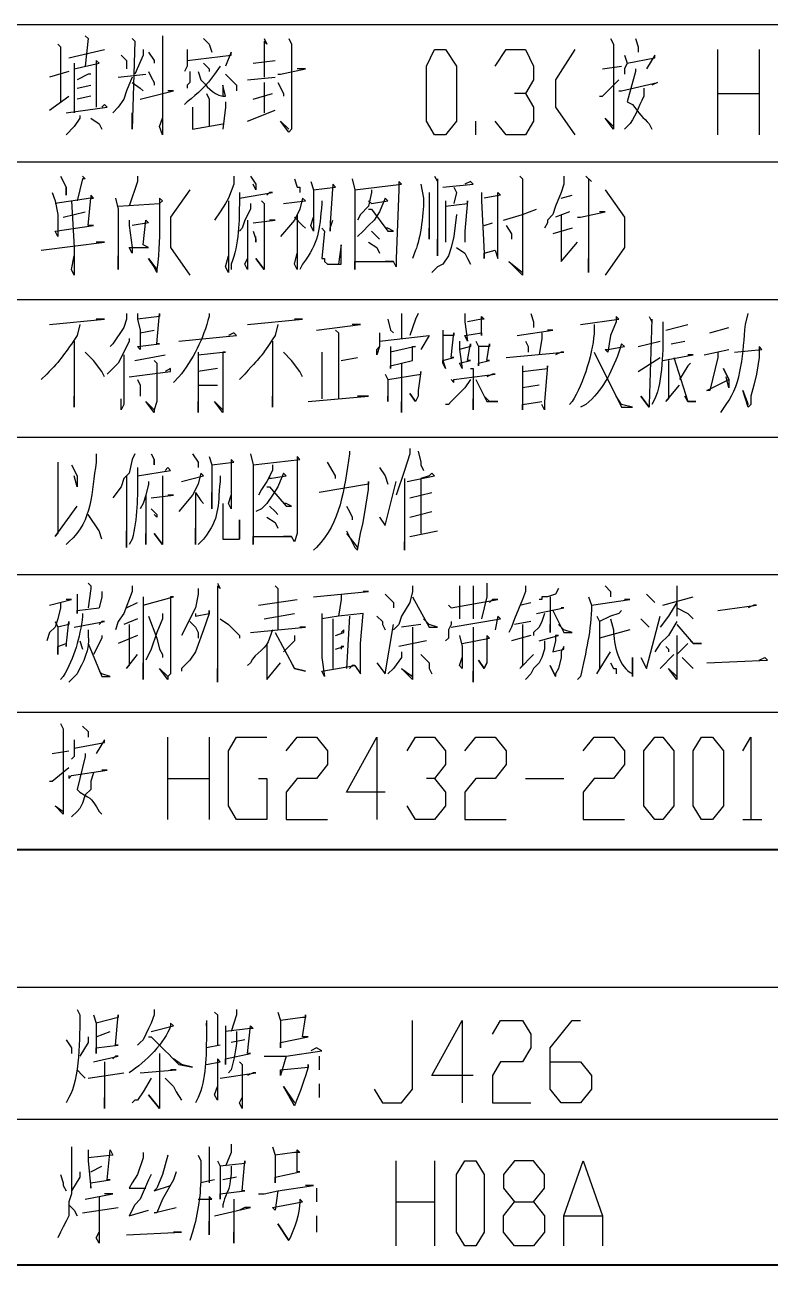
# Model space of a CAD drawing. Header units: millimetres. Extents: x 0 to 822, y 14 to 1153.
# Drawn here: x 627.1 to 675.9, y 676.2 to 757.4 of the extents above; entities that cross this region are included whole.
import ezdxf

# ---------------------------------------------------------------- set-up
doc = ezdxf.new("R2010")
doc.units = ezdxf.units.MM
doc.layers.add('1', color=7, linetype='Continuous')

msp = doc.modelspace()

# ---------------------------------------------------------------- linework, layer by layer
at = {"layer": '1', "color": 0, "lineweight": 25}
for points in [[(819, 757.401732), (569.34, 757.401732)], [(631.08, 756.681732), (631.26, 756.501732), (631.08, 754.701732)], [(636.12, 756.681732), (636.12, 756.321732), (636.12, 750.201732), (635.94, 750.741732), (636.12, 751.281732)], [(629.28, 756.141732), (629.46, 755.961732), (629.46, 755.781732), (629.46, 752.361732)], [(634.14, 756.501732), (634.32, 756.321732), (634.14, 750.561732), (634.14, 750.921732), (634.14, 751.641732)], [(638.82, 756.501732), (639.18, 756.141732), (639.36, 755.601732)], [(642.78, 756.501732), (642.96, 756.141732), (642.78, 756.321732), (642.78, 753.981732)], [(644.4, 756.501732), (644.58, 756.141732), (644.58, 756.141732), (644.58, 750.921732), (644.58, 750.561732), (644.4, 750.381732), (643.86, 751.101732), (644.4, 750.561732)], [(665.46, 756.501732), (665.64, 756.141732), (665.64, 756.141732), (665.64, 750.921732), (665.64, 750.741732), (665.64, 750.561732), (665.1, 751.281732), (665.64, 750.741732)], [(667.08, 756.501732), (667.26, 755.961732), (667.26, 755.781732), (667.26, 755.601732)], [(630, 755.241732), (632.34, 755.781732)], [(630.36, 754.521732), (631.98, 754.881732), (631.8, 755.061732), (631.8, 754.701732), (631.8, 752.001732)], [(633.42, 755.421732), (633.78, 755.061732), (633.78, 754.701732), (633.78, 754.521732)], [(634.86, 755.781732), (634.86, 755.421732), (634.32, 754.161732)], [(635.22, 755.601732), (635.58, 755.061732), (635.58, 754.881732)], [(637.74, 755.781732), (637.74, 755.241732), (637.74, 754.701732), (637.56, 754.341732)], [(637.74, 755.061732), (640.62, 755.421732), (640.62, 755.601732), (640.26, 754.701732)], [(642.06, 754.881732), (643.5, 755.061732)], [(653.94, 750.201732), (653.4, 751.101732), (653.4, 754.701732), (653.94, 755.781732), (654.66, 755.781732), (655.38, 754.701732), (655.38, 751.101732), (654.66, 750.201732), (653.94, 750.201732)], [(657.9, 754.701732), (658.62, 755.781732), (659.88, 755.781732), (660.42, 754.701732), (660.42, 753.801732), (659.88, 752.901732), (659.16, 752.901732)], [(663.12, 755.781732), (661.86, 753.801732), (661.86, 752.001732), (663.12, 750.201732)], [(666.36, 755.421732), (666.54, 754.881732), (666.36, 754.521732), (666.36, 754.341732), (666.36, 754.161732)], [(666.54, 754.881732), (668.34, 755.241732), (668.34, 755.421732), (667.8, 754.521732)], [(672.48, 750.201732), (672.48, 755.781732)], [(675.18, 755.781732), (675.18, 750.201732)], [(630, 754.341732), (628.74, 753.981732)], [(630.36, 754.881732), (630.36, 754.521732), (630.36, 751.641732)], [(635.22, 754.341732), (635.4, 753.981732), (635.58, 753.621732), (635.58, 753.441732)], [(637.92, 754.341732), (637.92, 753.801732), (637.92, 753.621732), (637.74, 753.441732), (637.74, 753.261732)], [(638.82, 754.881732), (639.18, 754.521732), (639.18, 754.341732)], [(643.68, 754.161732), (643.86, 754.161732), (645.48, 754.521732), (645.12, 754.521732), (644.94, 754.521732)], [(664.92, 754.521732), (666.18, 754.701732)], [(631.44, 754.161732), (631.26, 754.161732), (630.54, 753.801732)], [(630.54, 753.261732), (631.44, 753.441732)], [(634.14, 753.981732), (633.78, 753.081732), (633.6, 752.541732), (633.24, 752.001732), (632.88, 751.641732)], [(633.24, 753.981732), (635.04, 754.161732)], [(634.14, 753.621732), (634.68, 753.261732), (634.86, 753.081732)], [(640.26, 754.161732), (640.62, 753.801732), (640.8, 753.621732), (640.98, 753.441732), (640.98, 753.081732)], [(641.7, 753.801732), (643.5, 753.981732)], [(642.78, 753.621732), (642.78, 753.441732), (642.78, 751.641732)], [(643.68, 753.621732), (644.04, 752.901732), (644.04, 752.721732)], [(664.74, 752.721732), (664.92, 752.721732), (666, 753.801732)], [(666, 753.081732), (666.18, 753.081732), (668.52, 753.621732), (668.16, 753.441732)], [(628.74, 751.821732), (630, 752.721732)], [(631.44, 752.721732), (630.54, 752.541732)], [(634.68, 752.541732), (636.84, 753.081732), (636.84, 753.081732), (636.48, 753.081732)], [(639, 752.901732), (639.18, 752.541732), (639.18, 750.741732)], [(642.06, 752.541732), (643.32, 752.901732)], [(659.88, 752.901732), (660.42, 752.001732), (660.42, 751.101732), (659.88, 750.201732), (658.62, 750.201732), (657.9, 751.101732)], [(672.48, 752.901732), (675.18, 752.901732)], [(629.82, 751.641732), (632.52, 752.001732), (632.34, 752.181732), (632.16, 752.001732)], [(638.1, 752.001732), (638.1, 751.821732), (638.1, 750.561732), (638.1, 750.561732), (640.08, 750.921732)], [(640.26, 752.361732), (640.26, 752.001732), (640.08, 750.561732)], [(641.7, 751.101732), (643.5, 751.821732)], [(630.72, 751.461732), (630.72, 751.281732), (630.36, 750.741732), (629.82, 750.201732)], [(631.44, 751.281732), (631.98, 750.921732), (632.16, 750.561732)], [(656.64, 750.201732), (656.64, 751.101732)], [(819, 748.401732), (569.34, 748.401732)], [(629.46, 747.501732), (629.82, 746.781732), (629.82, 746.241732), (629.82, 746.781732)], [(630.9, 747.501732), (631.08, 747.321732), (630.9, 747.321732), (630.54, 745.881732)], [(634.5, 747.501732), (634.5, 747.141732), (633.96, 745.521732)], [(640.8, 747.501732), (640.8, 746.961732), (640.44, 746.061732), (640.26, 745.701732), (639.9, 745.161732), (639.54, 744.621732)], [(641.88, 747.501732), (642.24, 746.961732), (642.24, 746.601732), (642.06, 746.961732)], [(644.76, 747.321732), (644.94, 746.781732), (645.12, 746.781732), (645.12, 746.421732)], [(645.84, 747.141732), (646.02, 746.601732), (646.02, 743.901732), (645.84, 744.261732), (646.02, 744.801732)], [(646.02, 746.601732), (647.46, 746.781732), (647.28, 746.961732), (647.1, 744.441732), (647.1, 743.901732), (647.1, 744.081732), (647.28, 744.621732)], [(648.54, 747.321732), (648.72, 746.601732), (648.72, 741.381732), (648.72, 741.921732), (651.24, 741.921732), (651.06, 741.921732), (650.7, 741.921732)], [(648.72, 746.601732), (651.78, 746.961732), (651.6, 747.141732), (651.6, 746.601732), (651.42, 742.101732), (651.42, 741.561732), (651.24, 741.921732)], [(653.94, 747.501732), (654.12, 747.141732), (654.12, 747.321732), (654.12, 742.281732), (654.12, 743.361732)], [(654.48, 746.781732), (656.46, 746.961732), (656.28, 747.141732), (655.92, 746.961732)], [(659.52, 747.501732), (659.7, 747.321732), (659.7, 741.561732), (659.7, 741.021732), (658.8, 741.921732), (659.7, 741.201732)], [(662.4, 747.501732), (662.4, 746.961732), (662.22, 746.421732), (661.86, 745.521732), (661.68, 744.981732), (661.32, 744.621732), (661.32, 744.441732), (661.14, 744.081732)], [(663.84, 747.501732), (664.2, 747.141732), (664.02, 747.321732), (664.02, 741.201732), (664.02, 742.101732)], [(628.92, 746.421732), (629.1, 745.881732), (629.28, 744.981732), (629.28, 744.081732), (629.28, 743.541732), (629.1, 743.901732), (631.62, 744.261732), (631.26, 744.261732), (631.44, 746.061732), (631.62, 746.061732), (631.44, 746.241732), (631.44, 746.061732), (629.1, 745.701732)], [(633.06, 746.061732), (633.24, 745.341732), (633.24, 743.541732), (633.24, 741.381732), (633.24, 741.921732), (633.24, 742.281732)], [(637.92, 746.601732), (636.66, 744.801732), (636.66, 742.821732), (637.92, 741.021732)], [(641.16, 746.061732), (643.32, 746.421732), (643.14, 746.421732), (642.96, 746.241732)], [(644.04, 745.701732), (645.48, 745.881732), (645.3, 746.061732), (645.12, 745.341732), (644.76, 744.621732), (643.86, 743.541732)], [(649.8, 746.601732), (649.8, 746.421732), (649.62, 745.521732), (649.08, 744.981732), (648.9, 744.621732)], [(649.62, 745.881732), (649.8, 745.701732), (650.88, 745.881732), (650.7, 746.061732), (650.34, 745.161732), (649.98, 744.621732), (649.62, 744.261732), (649.26, 743.901732), (648.9, 743.541732)], [(653.58, 746.421732), (653.58, 743.361732), (653.58, 744.081732)], [(653.58, 746.421732), (653.58, 746.421732)], [(655.2, 746.781732), (655.38, 746.421732), (655.2, 745.701732)], [(657, 746.421732), (657, 745.881732), (657.18, 742.461732), (657.18, 742.101732), (657.18, 742.461732), (657.9, 742.641732), (658.08, 742.101732), (658.08, 746.421732), (658.26, 746.241732), (657.18, 746.061732)], [(662.22, 746.061732), (662.22, 746.061732), (662.94, 746.241732)], [(665.1, 746.601732), (666.36, 744.801732), (666.36, 742.821732), (665.1, 741.021732)], [(630.18, 745.881732), (630.36, 742.821732), (630.36, 741.381732), (630.36, 741.021732), (630.18, 741.381732), (630.36, 742.281732)], [(640.44, 745.881732), (640.44, 741.201732), (640.26, 741.561732), (640.44, 742.281732)], [(641.88, 745.701732), (641.88, 745.341732), (641.52, 744.621732), (641.34, 744.081732), (641.16, 743.901732)], [(642.6, 745.881732), (642.78, 745.701732), (642.78, 745.521732), (642.78, 741.381732), (642.24, 742.101732), (642.78, 741.381732)], [(649.62, 745.341732), (649.8, 745.341732), (650.88, 743.901732), (651.24, 743.901732), (650.88, 744.081732), (650.7, 744.081732)], [(654.66, 745.881732), (654.66, 745.521732), (654.66, 743.901732), (654.66, 743.181732)], [(654.66, 745.521732), (656.1, 745.701732), (656.1, 745.881732), (655.92, 743.901732), (655.92, 743.181732)], [(658.44, 744.621732), (659.7, 744.981732), (660.6, 745.341732)], [(629.64, 744.801732), (631.08, 745.161732)], [(633.96, 744.621732), (633.96, 744.261732), (634.14, 742.821732), (634.14, 742.461732), (633.96, 742.821732), (634.14, 742.821732), (635.22, 742.821732), (634.86, 743.001732), (635.04, 744.621732), (635.22, 744.441732), (634.14, 744.261732)], [(641.7, 744.621732), (641.7, 741.381732), (641.52, 741.741732), (641.7, 742.101732)], [(642.06, 744.441732), (643.5, 744.621732), (643.32, 744.621732), (643.14, 744.621732)], [(644.94, 744.981732), (644.94, 741.381732), (644.76, 741.741732), (644.94, 742.461732)], [(644.76, 744.801732), (645.3, 744.261732), (645.48, 744.081732)], [(655.38, 744.981732), (655.2, 743.541732), (655.02, 742.821732), (654.84, 742.281732), (654.48, 741.741732), (654.12, 741.561732), (653.76, 741.201732)], [(657.18, 744.261732), (657.72, 744.441732)], [(662.76, 745.161732), (661.86, 744.801732)], [(662.22, 744.981732), (662.22, 742.101732), (662.22, 741.921732), (663.3, 743.181732)], [(663.3, 744.801732), (663.3, 744.801732), (663.48, 744.801732), (665.1, 745.161732), (664.92, 745.161732), (664.74, 745.161732)], [(642.06, 743.901732), (642.24, 743.361732), (642.24, 743.181732), (642.24, 743.541732)], [(646.56, 744.081732), (646.74, 743.901732), (646.56, 742.101732), (646.74, 742.101732), (646.74, 741.921732), (646.92, 741.741732), (647.1, 741.741732), (647.82, 741.741732), (647.82, 743.001732), (647.64, 741.741732)], [(649.8, 743.901732), (650.16, 743.541732), (650.34, 743.361732)], [(658.62, 744.261732), (658.98, 743.721732), (658.98, 743.361732)], [(662.94, 744.081732), (661.68, 743.721732)], [(628.2, 742.641732), (632.34, 743.181732), (632.16, 743.181732), (631.8, 743.181732)], [(649.62, 743.181732), (650.16, 742.821732), (650.34, 742.461732)], [(655.38, 742.821732), (655.92, 742.461732), (656.1, 742.101732), (656.28, 741.741732)], [(819, 739.401732), (569.34, 739.401732)], [(628.74, 737.781732), (632.34, 738.141732), (632.34, 738.141732), (631.8, 738.141732)], [(633.78, 738.501732), (633.78, 738.141732), (633.6, 737.601732), (632.88, 736.521732), (632.7, 736.341732)], [(634.5, 738.501732), (634.5, 738.141732), (634.68, 737.421732), (634.68, 736.161732), (634.5, 736.341732), (635.94, 736.521732), (635.76, 736.521732), (635.94, 738.501732), (635.94, 738.501732), (635.94, 738.321732), (634.5, 738.141732)], [(641.7, 737.781732), (645.3, 738.141732), (645.3, 738.141732), (644.76, 738.141732)], [(650.88, 738.141732), (651.06, 737.421732), (651.24, 737.241732)], [(651.78, 738.501732), (651.78, 738.321732), (651.78, 736.881732)], [(652.86, 738.501732), (652.68, 738.141732), (652.32, 737.061732)], [(655.92, 738.501732), (655.92, 737.961732), (656.1, 736.701732), (655.92, 737.061732), (657, 737.241732), (657, 737.061732), (657, 738.321732), (657.18, 738.141732), (657, 738.141732), (656.1, 737.961732)], [(660.24, 738.501732), (660.42, 737.961732), (660.42, 737.601732)], [(667.98, 738.321732), (668.16, 737.961732), (668.16, 738.141732), (667.98, 732.561732), (667.98, 732.381732), (667.44, 733.101732), (667.98, 732.381732)], [(634.68, 737.241732), (635.58, 737.421732)], [(637.2, 736.701732), (640.98, 737.061732), (640.8, 737.241732)], [(640.8, 737.241732), (640.44, 737.061732)], [(646.2, 737.421732), (649.08, 737.781732), (648.9, 737.781732), (648.54, 737.781732)], [(647.46, 737.421732), (647.64, 737.241732), (647.64, 732.921732)], [(650.34, 737.241732), (650.34, 736.701732), (650.34, 736.341732), (650.16, 735.801732), (650.16, 736.161732), (650.34, 736.341732)], [(654.48, 737.421732), (654.48, 736.881732), (654.48, 735.441732), (654.66, 734.901732), (654.48, 735.261732), (654.48, 735.441732), (655.2, 735.621732), (655.02, 735.621732), (655.2, 737.241732), (655.2, 737.061732), (655.2, 737.061732), (654.48, 737.061732)], [(659.34, 737.061732), (661.68, 737.421732), (661.32, 737.421732)], [(660.96, 737.241732), (660.96, 736.881732), (660.78, 735.801732)], [(669.06, 737.421732), (670.5, 737.781732)], [(671.94, 737.241732), (673.2, 737.601732)], [(630.36, 736.701732), (630.36, 732.561732), (630.36, 732.381732), (630.36, 732.741732), (630.36, 733.101732)], [(633.96, 736.881732), (633.96, 736.701732), (633.6, 735.981732), (633.24, 735.261732), (632.88, 734.901732), (632.52, 734.541732)], [(643.32, 736.701732), (643.32, 732.561732), (643.32, 732.381732), (643.32, 732.741732), (643.32, 733.101732)], [(650.34, 736.701732), (653.58, 737.061732), (653.58, 737.061732), (653.04, 736.161732)], [(651.06, 736.341732), (651.06, 735.981732), (651.06, 734.901732), (651.06, 735.081732), (652.5, 735.441732), (652.5, 735.441732), (652.5, 736.341732), (652.68, 736.341732), (651.06, 735.981732)], [(655.56, 736.701732), (655.56, 736.161732), (655.74, 734.901732), (655.56, 735.261732), (656.28, 735.441732), (656.1, 735.441732), (656.28, 736.521732), (656.28, 736.341732), (656.28, 736.341732), (655.56, 736.161732)], [(656.64, 736.701732), (656.82, 736.341732), (656.82, 735.081732), (656.82, 735.261732), (657.54, 735.441732), (657.36, 735.441732), (657.54, 736.521732), (657.54, 736.341732), (657.54, 736.341732), (656.82, 736.341732)], [(659.88, 736.701732), (660.06, 736.341732), (660.06, 735.981732)], [(667.26, 736.341732), (668.7, 736.701732)], [(669.42, 736.521732), (670.32, 736.701732)], [(673.56, 735.981732), (675.36, 736.161732), (675.18, 736.341732), (675.18, 735.621732), (675, 734.541732), (674.82, 733.821732), (674.64, 733.101732), (674.64, 732.561732), (674.46, 732.381732), (674.1, 733.461732), (674.46, 732.561732)], [(632.34, 734.361732), (632.16, 734.721732), (631.62, 735.441732), (631.08, 735.981732)], [(633.6, 735.801732), (633.6, 732.561732), (633.42, 732.201732), (633.42, 732.921732)], [(634.32, 735.441732), (636.3, 735.801732)], [(638.46, 735.981732), (638.46, 735.801732), (638.46, 732.381732), (638.46, 732.021732), (638.46, 732.741732)], [(638.46, 735.801732), (640.08, 735.981732), (640.08, 735.981732), (640.26, 735.981732), (640.08, 735.981732), (640.08, 732.381732), (640.08, 732.021732), (639.54, 732.741732), (640.08, 732.201732)], [(645.3, 734.361732), (645.12, 734.721732), (644.58, 735.441732), (644.04, 735.981732)], [(646.56, 735.981732), (646.56, 732.921732)], [(647.82, 735.441732), (648.9, 735.621732)], [(658.62, 735.621732), (658.62, 735.621732), (662.4, 735.981732), (662.22, 735.981732), (661.86, 735.801732)], [(664.38, 735.981732), (666.18, 732.381732), (666.9, 732.381732), (666.18, 732.561732), (666.18, 732.561732), (665.82, 733.101732)], [(667.26, 734.721732), (668.7, 735.621732)], [(668.88, 735.441732), (670.86, 735.801732), (670.68, 735.801732), (670.5, 735.801732)], [(669.6, 735.621732), (670.5, 732.741732), (671.04, 732.741732), (670.5, 732.741732), (670.32, 733.101732)], [(671.58, 735.801732), (673.2, 736.161732)], [(672.48, 735.981732), (672.48, 735.621732), (671.94, 733.461732), (671.76, 733.461732), (673.2, 734.181732), (672.84, 734.901732), (673.2, 734.181732), (673.2, 733.641732), (673.02, 734.361732)], [(633.96, 734.361732), (636.66, 734.721732), (636.66, 734.901732), (636.3, 734.721732)], [(635.58, 735.441732), (635.76, 735.261732), (635.76, 732.741732), (635.58, 732.201732), (635.58, 732.021732), (635.04, 732.741732), (635.58, 732.201732)], [(639.72, 734.901732), (638.46, 734.721732)], [(650.88, 734.181732), (653.04, 734.541732), (653.04, 734.721732), (652.86, 733.461732), (652.86, 733.101732), (652.68, 732.741732), (652.68, 732.741732), (652.32, 733.281732), (652.68, 732.741732)], [(651.78, 735.261732), (651.78, 734.901732), (651.78, 732.021732), (651.78, 732.381732), (651.78, 732.741732)], [(656.28, 734.901732), (656.46, 734.901732), (656.46, 734.721732), (656.46, 732.201732), (656.46, 732.921732)], [(659.7, 735.081732), (659.7, 734.721732), (659.7, 732.201732), (659.7, 732.561732), (660.96, 732.741732)], [(659.7, 734.721732), (661.32, 734.901732), (661.32, 735.081732), (661.14, 732.741732), (661.14, 732.201732), (660.96, 732.561732)], [(669.24, 735.441732), (669.24, 735.261732), (669.24, 732.921732), (669.06, 732.741732), (669.96, 733.821732)], [(670.68, 735.261732), (670.5, 735.081732), (669.96, 734.181732)], [(634.5, 734.181732), (634.68, 733.821732), (634.68, 733.101732)], [(650.7, 734.541732), (650.88, 734.181732), (650.88, 732.741732), (650.88, 733.101732)], [(656.28, 734.181732), (655.92, 733.641732), (655.02, 732.741732), (654.84, 732.561732), (654.66, 732.561732)], [(655.02, 734.181732), (655.2, 734.001732), (655.2, 734.181732), (657.9, 734.541732), (657.72, 734.541732), (657.36, 734.361732)], [(656.64, 734.181732), (657.36, 732.741732), (658.08, 732.741732), (657.54, 732.741732), (657.18, 733.101732)], [(638.46, 733.821732), (639.72, 733.821732)], [(645.66, 732.741732), (649.62, 733.101732), (649.44, 733.101732), (648.9, 733.101732)], [(660.78, 733.821732), (659.7, 733.641732)], [(819, 730.401732), (569.34, 730.401732)], [(634.32, 729.321732), (634.14, 728.961732), (633.96, 728.061732), (633.6, 727.701732), (633.42, 727.161732), (632.88, 726.441732)], [(635.4, 729.321732), (635.58, 728.961732), (635.58, 728.601732), (635.58, 728.961732)], [(638.1, 729.321732), (638.46, 728.781732), (638.46, 728.601732), (638.46, 728.421732)], [(639.18, 729.141732), (639.36, 728.601732), (639.36, 725.721732), (639.36, 726.261732), (639.36, 726.801732)], [(641.88, 729.321732), (642.06, 728.601732), (642.06, 723.381732), (642.06, 723.921732), (644.58, 723.921732), (644.4, 723.921732), (644.04, 723.921732)], [(642.06, 728.601732), (645.12, 728.961732), (644.94, 729.141732), (644.94, 728.601732), (644.94, 724.101732), (644.76, 723.561732), (644.58, 723.921732)], [(652.32, 729.681732), (652.32, 729.321732), (651.96, 728.241732), (651.42, 726.621732)], [(652.86, 729.501732), (653.04, 728.781732), (653.04, 728.601732), (653.22, 728.241732)], [(629.28, 728.781732), (629.28, 728.421732), (629.28, 724.101732), (629.1, 723.921732), (630.54, 725.901732)], [(630.18, 728.601732), (630.54, 727.881732), (630.54, 727.521732), (630.54, 727.161732), (630.36, 727.881732)], [(634.5, 727.881732), (636.66, 728.241732), (636.48, 728.421732), (636.3, 728.241732)], [(639.36, 728.601732), (640.8, 728.781732), (640.62, 728.961732), (640.62, 726.441732), (640.62, 725.721732), (640.44, 726.081732), (640.62, 726.621732)], [(643.32, 728.601732), (643.32, 728.241732), (642.96, 727.521732), (642.6, 726.981732), (642.42, 726.621732)], [(647.46, 727.701732), (647.46, 727.881732), (646.92, 728.781732)], [(650.34, 728.421732), (650.7, 727.881732), (650.88, 727.341732)], [(633.78, 727.881732), (633.78, 723.201732), (633.78, 723.561732), (633.78, 724.281732)], [(635.22, 727.521732), (635.22, 727.341732), (635.04, 726.621732), (634.86, 726.081732), (634.68, 725.721732)], [(636.12, 727.881732), (636.12, 727.521732), (636.12, 727.521732), (636.12, 723.381732), (635.58, 724.101732), (636.12, 723.381732)], [(637.38, 727.521732), (638.82, 727.881732), (638.64, 728.061732), (638.46, 727.341732), (638.1, 726.621732), (637.2, 725.541732)], [(643.14, 727.881732), (643.14, 727.701732), (644.22, 727.881732), (644.04, 728.061732), (643.68, 727.161732), (643.32, 726.621732), (642.96, 726.081732), (642.6, 725.721732), (642.24, 725.541732)], [(648.18, 724.281732), (648.72, 723.201732), (648.9, 723.021732), (649.08, 724.101732), (649.26, 724.821732), (649.44, 725.901732), (649.62, 726.981732), (649.62, 727.521732), (649.62, 727.341732), (646.38, 726.801732)], [(650.34, 725.181732), (650.34, 725.181732), (650.7, 724.641732), (651.42, 727.521732)], [(651.96, 727.701732), (651.96, 724.281732), (651.96, 723.561732), (651.96, 723.021732), (651.96, 723.561732)], [(652.14, 727.521732), (653.94, 727.881732), (653.76, 728.061732), (653.58, 727.881732), (653.04, 727.701732), (653.04, 724.101732)], [(635.04, 726.621732), (635.04, 723.381732), (635.04, 723.741732), (635.04, 724.101732)], [(635.4, 726.441732), (636.84, 726.621732), (636.66, 726.621732), (636.48, 726.621732)], [(638.28, 726.801732), (638.28, 723.381732), (638.28, 723.741732), (638.28, 724.461732)], [(638.28, 726.801732), (638.64, 726.261732), (638.82, 726.081732)], [(642.96, 727.161732), (643.14, 727.161732), (644.22, 725.901732), (644.58, 725.901732), (644.22, 726.081732), (644.04, 726.081732)], [(652.32, 726.441732), (653.76, 726.801732)], [(640.08, 726.081732), (640.08, 725.901732), (640.08, 724.101732), (640.08, 724.101732), (640.08, 723.921732), (640.08, 723.741732), (640.26, 723.741732), (640.44, 723.741732), (641.16, 723.741732), (641.16, 725.001732), (641.16, 723.741732)], [(643.14, 725.901732), (643.5, 725.541732), (643.68, 725.361732)], [(648.18, 725.901732), (648.36, 725.541732), (648.54, 725.181732), (648.54, 725.001732)], [(632.16, 723.741732), (631.98, 724.281732), (631.26, 725.361732)], [(635.4, 725.721732), (635.76, 725.361732), (635.76, 725.181732), (635.58, 725.361732)], [(642.96, 725.181732), (643.5, 724.821732), (643.68, 724.461732)], [(652.32, 725.181732), (653.76, 725.541732)], [(652.32, 723.921732), (654.12, 724.281732)], [(648.18, 724.101732), (648.9, 723.201732)], [(819, 721.401732), (569.34, 721.401732)], [(630.54, 720.141732), (630.54, 718.881732), (630.54, 719.061732), (631.98, 719.241732)], [(631.26, 720.861732), (631.44, 720.681732), (631.44, 720.501732), (631.26, 719.241732)], [(632.16, 720.321732), (632.16, 719.961732), (631.98, 719.241732)], [(634.14, 720.681732), (634.14, 720.321732), (633.6, 718.881732), (633.24, 718.341732), (633.06, 717.801732)], [(638.46, 720.501732), (638.46, 720.141732), (638.28, 719.241732), (637.92, 718.521732), (637.56, 717.801732), (637.38, 717.441732)], [(639.72, 720.861732), (639.9, 720.501732), (639.72, 720.681732), (639.72, 714.381732), (639.72, 714.741732), (639.72, 715.281732)], [(643.5, 720.681732), (643.68, 720.501732), (643.68, 717.801732)], [(646.02, 719.961732), (649.62, 720.321732), (649.62, 720.321732), (649.26, 720.321732)], [(647.82, 720.141732), (647.82, 719.781732), (647.64, 718.701732)], [(650.7, 720.141732), (651.06, 719.781732), (651.24, 719.601732), (651.24, 719.241732)], [(652.5, 720.681732), (652.5, 720.321732), (652.32, 719.601732), (651.78, 718.701732), (651.6, 718.161732), (651.24, 717.801732)], [(655.56, 720.681732), (655.56, 720.321732), (655.56, 718.521732)], [(656.46, 720.681732), (656.46, 720.681732), (656.46, 720.501732), (656.46, 718.521732)], [(657.36, 720.861732), (657.36, 720.681732), (657.36, 719.961732), (657, 718.521732)], [(659.88, 720.681732), (659.88, 720.321732), (659.7, 719.781732), (659.16, 718.521732), (658.98, 717.981732), (658.8, 717.621732)], [(662.04, 720.501732), (661.86, 720.141732), (661.32, 719.961732), (660.96, 719.961732), (660.96, 719.781732), (660.78, 719.781732)], [(665.1, 720.681732), (665.46, 720.321732), (665.46, 720.141732), (665.46, 719.961732)], [(667.8, 720.141732), (668.16, 719.781732), (668.34, 719.601732)], [(669.78, 720.681732), (669.78, 718.701732)], [(629.46, 719.601732), (629.46, 719.241732), (629.28, 718.521732), (629.1, 717.981732), (628.74, 717.621732), (628.56, 717.081732)], [(628.74, 719.421732), (630.18, 719.781732), (630, 719.781732), (630, 719.781732), (629.82, 719.781732)], [(633.78, 719.241732), (634.5, 719.601732)], [(634.86, 719.961732), (634.86, 719.421732), (634.86, 714.561732), (634.86, 714.921732), (634.86, 715.641732)], [(634.86, 719.421732), (636.84, 719.961732), (636.66, 719.961732), (636.66, 719.601732), (636.66, 714.921732), (636.48, 714.741732), (636.48, 714.561732), (635.94, 715.281732), (636.48, 714.741732)], [(642.42, 719.421732), (644.94, 719.781732)], [(652.5, 719.961732), (653.58, 717.981732), (654.12, 717.981732), (653.58, 718.161732), (653.22, 718.521732)], [(654.84, 719.421732), (655.02, 719.241732), (655.02, 719.241732), (658.08, 719.781732), (657.72, 719.781732), (657.54, 719.601732)], [(659.52, 719.421732), (660.24, 719.601732)], [(661.5, 719.961732), (661.5, 717.621732), (661.5, 718.161732)], [(664.2, 719.421732), (666.72, 719.781732), (666.72, 719.781732), (666.36, 719.781732)], [(669.78, 719.601732), (669.24, 718.701732), (668.7, 717.981732)], [(668.88, 719.421732), (670.86, 719.961732)], [(672.48, 719.061732), (675, 719.421732), (674.82, 719.421732), (674.46, 719.241732)], [(634.5, 718.521732), (633.6, 718.161732)], [(636.12, 718.881732), (636.12, 718.521732), (635.76, 717.621732), (635.4, 716.541732), (635.04, 715.821732)], [(635.22, 718.701732), (635.76, 717.261732), (635.76, 717.261732), (635.94, 716.541732), (636.12, 716.181732), (636.12, 716.001732)], [(638.28, 718.881732), (638.28, 718.701732), (639.18, 718.881732), (639.18, 719.061732), (639.18, 718.881732), (638.82, 717.801732), (638.28, 716.361732), (637.92, 715.821732), (637.92, 715.821732), (637.38, 715.281732), (637.38, 715.101732)], [(639.9, 718.521732), (640.44, 718.161732), (641.16, 717.441732), (641.16, 717.261732)], [(642.78, 718.521732), (644.76, 718.881732)], [(646.56, 718.881732), (646.56, 718.521732), (646.56, 716.001732), (646.74, 714.741732), (646.56, 715.101732), (648.72, 715.461732), (648.54, 715.461732), (648.36, 715.281732)], [(648.72, 715.461732), (649.08, 714.921732), (649.08, 715.281732), (649.08, 716.901732), (649.26, 718.881732), (649.26, 718.881732), (647.64, 718.701732), (646.56, 718.521732)], [(647.28, 718.521732), (647.28, 715.281732)], [(648.36, 718.701732), (648.18, 715.281732)], [(650.16, 718.701732), (650.52, 718.341732), (650.52, 718.161732), (650.7, 717.801732)], [(655.02, 717.981732), (658.26, 718.521732), (658.08, 718.701732), (657.9, 717.801732)], [(661.14, 718.881732), (661.14, 718.881732), (660.96, 718.341732), (660.78, 717.981732), (660.42, 717.621732), (660.42, 717.441732)], [(660.6, 718.881732), (662.4, 719.241732), (662.4, 719.241732), (662.22, 719.241732)], [(661.68, 719.061732), (662.4, 717.621732), (662.94, 717.621732), (662.4, 717.801732), (662.04, 718.161732)], [(664.56, 718.701732), (664.74, 718.341732), (664.74, 715.281732), (664.56, 714.921732), (665.46, 716.361732)], [(666.18, 719.061732), (666, 718.881732), (665.46, 718.701732), (664.74, 718.341732)], [(667.44, 716.001732), (667.8, 715.281732), (668.7, 718.701732)], [(667.44, 718.521732), (667.8, 718.161732), (667.98, 717.981732)], [(669.78, 719.241732), (670.5, 718.881732), (670.86, 718.521732)], [(629.1, 718.341732), (629.28, 717.981732), (629.28, 716.181732), (629.28, 716.721732), (629.82, 716.901732), (629.82, 716.721732), (630, 718.341732), (630, 718.161732), (629.28, 717.981732)], [(630.36, 717.981732), (632.34, 718.341732), (632.16, 718.341732), (631.98, 718.161732)], [(633.96, 718.161732), (633.96, 715.461732), (633.78, 715.281732), (634.5, 716.181732)], [(637.92, 718.341732), (638.28, 717.981732), (638.46, 717.621732), (638.46, 717.261732)], [(641.88, 717.621732), (645.48, 717.981732), (645.3, 717.981732), (645.12, 717.981732)], [(647.46, 717.441732), (648, 717.621732), (648, 717.801732), (647.82, 717.621732)], [(650.16, 715.641732), (650.7, 714.921732), (651.24, 718.161732)], [(653.04, 718.161732), (651.78, 717.981732)], [(652.5, 717.981732), (652.5, 714.561732), (651.78, 715.281732), (652.5, 714.741732), (652.5, 714.921732)], [(655.02, 718.341732), (655.02, 718.161732), (654.84, 717.801732), (654.84, 717.441732), (654.84, 717.261732), (654.66, 717.081732)], [(656.46, 717.981732), (656.46, 717.801732), (656.46, 714.381732), (656.46, 714.561732), (656.46, 715.101732)], [(660.24, 718.341732), (659.16, 718.161732)], [(659.7, 718.161732), (659.7, 715.461732), (659.52, 715.281732), (660.42, 716.181732)], [(666.72, 717.801732), (664.74, 717.261732)], [(669.78, 718.341732), (669.24, 717.441732), (668.7, 716.901732), (668.34, 716.361732)], [(669.78, 718.161732), (670.86, 716.901732), (671.4, 716.901732), (670.86, 716.901732), (670.68, 717.081732)], [(630.72, 717.081732), (630.9, 716.541732)], [(631.26, 716.901732), (632.16, 714.741732), (632.7, 714.741732), (632.16, 714.921732), (631.98, 715.101732)], [(632.16, 717.441732), (632.16, 717.261732), (631.62, 716.181732)], [(634.5, 717.441732), (633.24, 716.901732)], [(642.96, 716.901732), (642.96, 716.541732), (642.96, 714.741732), (642.96, 714.561732), (643.86, 715.641732)], [(643.5, 717.621732), (644.76, 715.281732), (645.48, 715.101732), (644.76, 715.281732), (644.58, 715.641732)], [(644.76, 717.441732), (644.76, 717.081732), (644.04, 716.361732)], [(653.4, 717.081732), (651.6, 716.721732)], [(655.56, 717.441732), (655.74, 716.721732), (655.74, 715.281732), (655.56, 715.461732), (655.74, 716.001732)], [(655.74, 716.901732), (657.54, 717.261732), (657.36, 717.441732), (657.36, 717.081732), (657.36, 716.001732), (657.36, 715.641732), (657.18, 715.281732), (656.82, 715.821732), (657.18, 715.281732), (657.36, 715.641732)], [(660.24, 717.441732), (658.98, 717.081732)], [(661.14, 717.081732), (661.14, 716.541732), (660.96, 716.001732), (660.78, 715.641732), (660.42, 715.281732), (660.24, 714.921732), (659.88, 714.561732)], [(660.78, 717.081732), (660.78, 717.081732), (662.04, 717.441732), (661.86, 717.441732), (661.86, 717.081732), (661.68, 716.361732), (661.68, 716.361732), (662.4, 716.541732), (662.4, 716.721732), (662.22, 716.361732), (662.22, 716.001732), (662.04, 715.281732), (661.86, 714.921732), (661.86, 714.741732), (661.5, 715.461732), (661.86, 714.741732)], [(669.78, 717.441732), (669.78, 715.101732), (669.78, 714.561732), (669.24, 715.281732), (669.78, 714.741732)], [(670.5, 716.901732), (669.78, 716.181732)], [(647.46, 716.541732), (648, 716.721732), (647.82, 716.721732), (647.82, 716.541732)], [(651.78, 716.361732), (651.78, 716.001732), (651.24, 715.281732), (650.88, 714.921732)], [(653.04, 716.181732), (653.58, 715.641732), (653.58, 715.281732), (653.76, 714.921732)], [(668.7, 715.281732), (668.7, 715.281732), (669.6, 716.181732)], [(669.06, 716.721732), (669.24, 716.541732), (669.24, 716.361732)], [(665.46, 715.641732), (665.64, 715.281732), (665.82, 715.281732), (665.82, 714.921732)], [(670.14, 716.001732), (670.86, 715.281732)], [(671.76, 715.641732), (675.72, 715.821732)], [(675.18, 715.821732), (675.54, 716.001732), (675.72, 715.821732)], [(819, 712.401732), (569.34, 712.401732)], [(629.46, 711.681732), (629.64, 711.321732), (629.64, 711.321732), (629.64, 706.101732), (629.64, 705.921732), (629.64, 705.741732), (629.1, 706.281732), (629.64, 705.921732)], [(630.9, 711.501732), (631.26, 711.141732), (631.26, 710.961732), (631.26, 710.781732)], [(630.36, 710.601732), (630.36, 710.061732), (630.36, 709.701732), (630.36, 709.521732), (630.18, 709.341732)], [(630.36, 710.061732), (632.34, 710.421732), (632.34, 710.601732), (631.8, 709.701732)], [(636.48, 705.381732), (636.48, 710.781732)], [(639.18, 710.781732), (639.18, 705.381732)], [(642.42, 708.081732), (642.96, 708.081732), (642.96, 705.381732), (640.98, 705.381732), (640.44, 706.281732), (640.44, 709.881732), (640.98, 710.781732), (642.96, 710.781732)], [(644.22, 709.881732), (644.94, 710.781732), (646.2, 710.781732), (646.92, 709.881732), (646.92, 708.981732), (646.2, 708.081732), (644.94, 708.081732), (644.22, 707.181732), (644.22, 705.381732), (646.92, 705.381732)], [(650.7, 707.181732), (648.18, 707.181732), (650.16, 710.781732), (650.16, 705.381732)], [(652.14, 709.881732), (652.68, 710.781732), (653.94, 710.781732), (654.66, 709.881732), (654.66, 708.981732), (653.94, 708.081732), (653.4, 708.081732)], [(655.92, 709.881732), (656.64, 710.781732), (657.9, 710.781732), (658.62, 709.881732), (658.62, 708.981732), (657.9, 708.081732), (656.64, 708.081732), (655.92, 707.181732), (655.92, 705.381732), (658.62, 705.381732)], [(663.66, 709.881732), (664.38, 710.781732), (665.64, 710.781732), (666.36, 709.881732), (666.36, 708.981732), (665.64, 708.081732), (664.38, 708.081732), (663.66, 707.181732), (663.66, 705.381732), (666.36, 705.381732)], [(668.34, 705.381732), (667.62, 706.281732), (667.62, 709.881732), (668.34, 710.781732), (668.88, 710.781732), (669.6, 709.881732), (669.6, 706.281732), (668.88, 705.381732), (668.34, 705.381732)], [(671.4, 705.381732), (670.86, 706.281732), (670.86, 709.881732), (671.4, 710.781732), (672.12, 710.781732), (672.84, 709.881732), (672.84, 706.281732), (672.12, 705.381732), (671.4, 705.381732)], [(674.1, 709.881732), (674.64, 710.781732), (674.64, 705.381732)], [(628.92, 709.701732), (630, 709.881732)], [(628.74, 707.901732), (628.92, 707.901732), (630, 708.801732)], [(630, 708.261732), (630, 708.081732), (630.18, 708.261732), (632.52, 708.621732), (632.34, 708.621732), (632.16, 708.621732)], [(631.62, 708.441732), (631.44, 707.901732), (631.44, 707.361732), (631.08, 707.001732), (630.9, 706.461732), (630.72, 706.101732), (630.54, 705.921732), (630.18, 705.561732)], [(636.48, 708.081732), (639.18, 708.081732)], [(653.94, 708.081732), (654.66, 707.181732), (654.66, 706.281732), (653.94, 705.381732), (652.68, 705.381732), (652.14, 706.281732)], [(659.88, 708.081732), (662.4, 708.081732)], [(674.1, 705.381732), (675.36, 705.381732)], [(819, 694.401732), (569.34, 694.401732)], [(631.62, 692.601732), (631.8, 692.061732), (631.8, 690.081732), (631.8, 690.441732), (633.24, 690.621732), (633.06, 690.621732), (633.24, 692.601732), (633.24, 692.421732), (631.8, 692.061732)], [(635.58, 692.961732), (635.58, 692.601732), (635.4, 692.061732), (635.22, 691.701732), (634.86, 690.981732), (634.68, 690.801732), (634.5, 690.621732)], [(639.54, 692.781732), (639.72, 692.601732), (639.72, 692.601732), (639.72, 690.621732)], [(640.98, 692.961732), (640.98, 692.601732), (640.62, 691.521732)], [(643.68, 692.781732), (643.86, 692.241732), (643.86, 690.441732), (643.86, 690.801732), (645.66, 691.161732), (645.3, 691.161732), (645.48, 692.421732), (645.48, 692.601732), (645.48, 692.421732), (645.3, 692.421732), (643.86, 692.241732)], [(640.26, 691.881732), (640.26, 691.521732), (640.26, 689.361732), (640.26, 689.721732), (641.88, 690.081732), (641.7, 690.081732), (641.88, 691.881732), (642.06, 691.701732), (641.88, 691.701732), (640.26, 691.521732)], [(649.98, 687.741732), (650.52, 686.841732), (651.78, 686.841732), (652.5, 687.741732), (652.5, 692.241732)], [(656.46, 688.641732), (653.76, 688.641732), (655.74, 692.241732), (655.74, 686.841732)], [(657.72, 691.341732), (658.26, 692.241732), (659.7, 692.241732), (660.24, 691.341732), (660.24, 690.441732), (659.7, 689.541732), (658.26, 689.541732), (657.72, 688.641732), (657.72, 686.841732), (660.24, 686.841732)], [(661.5, 689.541732), (663.48, 689.541732), (664.2, 688.641732), (664.2, 687.741732), (663.48, 686.841732), (662.22, 686.841732), (661.5, 687.741732), (661.5, 690.441732), (662.94, 692.241732), (663.48, 692.241732)], [(629.82, 690.981732), (630.18, 690.441732), (630.18, 690.261732), (630.18, 690.081732)], [(631.26, 691.161732), (631.26, 690.801732), (630.72, 689.901732)], [(631.8, 691.161732), (632.7, 691.521732)], [(641.52, 690.981732), (640.62, 690.801732)], [(635.94, 690.081732), (635.94, 689.901732)], [(639.9, 690.621732), (639, 690.441732)], [(642.78, 689.901732), (643.32, 689.901732), (644.22, 689.901732), (646.56, 690.261732), (646.2, 690.441732), (645.84, 690.261732)], [(631.62, 689.541732), (633.24, 689.901732), (633.06, 689.901732), (632.88, 689.721732)], [(632.34, 689.541732), (632.34, 686.481732), (632.34, 687.201732)], [(635.94, 689.901732), (635.94, 686.481732), (635.22, 687.381732), (635.94, 686.481732)], [(639, 689.361732), (639.9, 689.541732), (639.72, 689.721732), (639.72, 687.021732), (639.54, 687.381732), (639.72, 687.921732)], [(641.16, 689.541732), (641.34, 689.361732), (641.34, 686.481732), (641.16, 686.841732), (641.34, 687.201732)], [(646.38, 689.901732), (646.38, 689.001732)], [(630.54, 689.001732), (630.9, 688.641732), (631.08, 688.461732)], [(631.26, 688.461732), (633.6, 688.821732)], [(635.4, 688.461732), (634.86, 687.561732), (634.5, 687.021732), (634.32, 687.021732), (634.14, 686.841732)], [(634.68, 688.821732), (637.02, 689.001732), (636.84, 689.001732), (636.66, 689.001732)], [(636.3, 688.461732), (636.84, 687.921732), (637.02, 687.561732), (637.38, 687.021732)], [(639.9, 688.461732), (642.24, 688.821732), (642.06, 688.821732), (641.7, 688.641732)], [(646.38, 688.101732), (646.38, 687.201732)], [(819, 685.761732), (569.34, 685.761732)], [(630.18, 683.961732), (630.18, 683.601732), (630.18, 683.601732), (630.18, 681.261732), (630.18, 680.901732), (630, 680.361732), (630, 680.001732), (630, 679.461732), (629.82, 679.101732), (629.64, 678.741732), (629.46, 678.381732), (629.28, 678.021732)], [(631.26, 683.781732), (631.26, 683.061732), (631.44, 681.261732), (631.44, 681.621732), (632.7, 681.801732), (632.52, 681.801732), (632.7, 683.781732), (632.88, 683.421732), (631.26, 683.241732)], [(634.86, 683.601732), (634.86, 683.241732), (634.5, 682.161732), (634.14, 681.621732), (633.96, 681.261732), (633.96, 681.261732), (635.04, 681.261732)], [(639.18, 683.961732), (639.18, 683.781732), (639.18, 681.621732)], [(640.62, 684.141732), (640.62, 683.601732), (640.26, 682.701732)], [(643.32, 683.961732), (643.5, 683.421732), (643.5, 681.621732), (643.5, 681.981732), (645.12, 682.341732), (644.94, 682.341732), (644.94, 683.601732), (644.94, 683.781732), (645.12, 683.601732), (644.76, 683.601732), (643.5, 683.421732)], [(636.48, 683.421732), (636.12, 682.161732), (635.76, 681.261732), (635.58, 681.081732), (636.66, 681.441732)], [(639.72, 683.061732), (639.9, 682.701732), (639.9, 680.541732), (639.9, 680.901732), (641.52, 681.081732), (641.34, 681.081732), (641.52, 683.061732), (641.52, 682.881732), (641.52, 682.881732), (639.9, 682.701732)], [(651.42, 677.481732), (651.42, 683.061732)], [(653.94, 683.061732), (653.94, 677.481732)], [(655.92, 677.481732), (655.38, 678.381732), (655.38, 682.161732), (655.92, 683.061732), (656.64, 683.061732), (657.18, 682.161732), (657.18, 678.381732), (656.64, 677.481732), (655.92, 677.481732)], [(659.16, 677.481732), (658.44, 678.381732), (658.44, 679.461732), (659.16, 680.361732), (660.42, 680.361732), (661.14, 681.261732), (661.14, 682.161732), (660.42, 683.061732), (659.16, 683.061732), (658.44, 682.161732), (658.44, 681.261732), (659.16, 680.361732)], [(662.4, 677.481732), (662.4, 679.461732), (663.66, 683.061732), (664.92, 679.461732), (664.92, 677.481732)], [(629.46, 682.161732), (629.64, 681.621732), (629.64, 681.441732), (629.82, 681.081732)], [(630.72, 682.341732), (630.72, 681.981732), (630.18, 681.081732)], [(631.44, 682.341732), (632.16, 682.701732)], [(635.4, 682.161732), (635.22, 681.801732), (634.68, 680.541732), (634.32, 680.181732), (633.96, 679.461732), (633.96, 679.461732), (635.22, 679.821732)], [(637.02, 682.341732), (636.84, 681.801732), (636.12, 680.541732), (635.76, 679.641732), (635.58, 679.641732), (637.02, 680.001732)], [(640.98, 681.981732), (640.08, 681.801732)], [(639.54, 681.801732), (638.64, 681.621732)], [(642.42, 680.901732), (642.78, 680.901732), (643.68, 681.081732), (646.02, 681.441732), (645.84, 681.441732), (645.48, 681.441732)], [(646.2, 681.261732), (646.2, 680.361732)], [(631.08, 680.541732), (632.88, 680.901732), (632.7, 680.901732), (632.34, 680.901732)], [(631.98, 680.721732), (631.98, 677.661732), (631.8, 678.021732), (631.98, 678.381732)], [(638.46, 680.541732), (639.36, 680.541732), (639.18, 680.721732), (639.18, 678.201732), (639.18, 678.561732), (639.18, 679.101732)], [(640.8, 680.541732), (640.8, 680.361732), (640.8, 677.661732), (640.8, 678.021732), (640.8, 678.381732)], [(651.42, 680.361732), (653.94, 680.361732)], [(660.42, 680.361732), (661.14, 679.461732), (661.14, 678.381732), (660.42, 677.481732), (659.16, 677.481732)], [(630, 680.181732), (630.36, 679.821732), (630.54, 679.461732)], [(630.9, 679.641732), (633.24, 680.001732)], [(639.54, 679.461732), (641.88, 680.001732), (641.52, 680.001732), (641.16, 679.821732)], [(646.2, 679.461732), (646.2, 678.381732)], [(662.4, 679.461732), (664.92, 679.461732)], [(633.78, 678.201732), (637.38, 678.381732)], [(637.38, 678.381732), (637.02, 678.381732), (636.84, 678.381732)]]:
    msp.add_lwpolyline(points, dxfattribs=at)
at = {"layer": '1', "color": 0, "lineweight": 40}
for points in [[(819, 703.401732), (569.34, 703.401732)], [(819, 676.221732), (569.34, 676.221732)]]:
    msp.add_lwpolyline(points, dxfattribs=at)
at = {"layer": '1', "color": 0, "lineweight": 25}
for points, knots in [([(639.9, 754.701732), (639.9, 754.701732), (639.54, 754.161732), (639.54, 754.161732), (639, 753.441732), (638.46, 752.901732), (637.74, 752.361732), (637.74, 752.361732), (637.56, 752.181732), (637.56, 752.181732)], [0, 0, 0, 0, 1, 1, 1, 2, 2, 2, 3, 3, 3, 3]), ([(638.46, 754.341732), (638.46, 754.341732), (638.64, 753.801732), (638.64, 753.801732), (639, 753.441732), (639.36, 752.901732), (640.08, 752.721732), (640.08, 752.721732), (640.26, 752.721732), (640.26, 752.721732), (640.26, 752.721732), (640.08, 753.441732), (640.08, 753.441732), (640.08, 753.441732), (640.08, 752.721732), (640.08, 752.721732)], [0, 0, 0, 0, 1, 1, 1, 2, 2, 2, 3, 3, 3, 4, 4, 4, 5, 5, 5, 5]), ([(667.08, 754.521732), (667.08, 754.521732), (667.08, 754.341732), (667.08, 754.341732), (667.08, 754.341732), (666.54, 752.361732), (666.54, 752.361732), (666.54, 752.361732), (666.9, 752.181732), (666.9, 752.181732), (667.26, 751.641732), (667.62, 751.281732), (667.98, 750.921732), (667.98, 750.921732), (668.16, 750.561732), (668.16, 750.561732)], [0, 0, 0, 0, 1, 1, 1, 2, 2, 2, 3, 3, 3, 4, 4, 4, 5, 5, 5, 5]), ([(667.62, 753.261732), (667.62, 753.261732), (667.62, 752.721732), (667.62, 752.721732), (667.26, 752.001732), (667.08, 751.281732), (666.54, 750.741732), (666.54, 750.741732), (666.36, 750.561732), (666.36, 750.561732)], [0, 0, 0, 0, 1, 1, 1, 2, 2, 2, 3, 3, 3, 3]), ([(653.04, 746.961732), (653.04, 746.961732), (653.22, 746.061732), (653.22, 746.061732), (653.22, 745.341732), (653.04, 743.361732), (652.68, 742.641732), (652.68, 742.641732), (652.5, 742.101732), (652.5, 742.101732)], [0, 0, 0, 0, 1, 1, 1, 2, 2, 2, 3, 3, 3, 3]), ([(633.24, 745.521732), (633.24, 745.521732), (635.94, 745.701732), (635.94, 745.701732), (635.94, 745.701732), (636.12, 745.881732), (636.12, 745.881732), (636.12, 745.881732), (635.94, 746.061732), (635.94, 746.061732), (635.94, 746.061732), (635.94, 744.801732), (635.94, 744.801732), (635.94, 743.721732), (635.94, 742.641732), (635.76, 741.381732), (635.76, 741.381732), (635.76, 741.201732), (635.76, 741.201732), (635.76, 741.201732), (635.58, 741.561732), (635.58, 741.561732), (635.58, 741.561732), (635.22, 742.101732), (635.22, 742.101732), (635.22, 742.101732), (635.76, 741.381732), (635.76, 741.381732)], [0, 0, 0, 0, 1, 1, 1, 2, 2, 2, 3, 3, 3, 4, 4, 4, 5, 5, 5, 6, 6, 6, 7, 7, 7, 8, 8, 8, 9, 9, 9, 9]), ([(641.16, 746.421732), (641.16, 746.421732), (641.16, 745.881732), (641.16, 745.881732), (641.16, 744.621732), (641.16, 743.001732), (640.62, 741.741732), (640.62, 741.741732), (640.62, 741.381732), (640.62, 741.381732)], [0, 0, 0, 0, 1, 1, 1, 2, 2, 2, 3, 3, 3, 3]), ([(646.56, 745.881732), (646.56, 745.881732), (646.56, 745.701732), (646.56, 745.701732), (646.38, 743.901732), (646.38, 743.181732), (645.3, 741.741732), (645.3, 741.741732), (645.12, 741.381732), (645.12, 741.381732)], [0, 0, 0, 0, 1, 1, 1, 2, 2, 2, 3, 3, 3, 3]), ([(639.18, 738.501732), (639.18, 738.501732), (639.18, 738.321732), (639.18, 738.321732), (638.82, 736.881732), (638.1, 735.441732), (637.2, 734.361732), (637.2, 734.361732), (636.84, 734.001732), (636.84, 734.001732)], [0, 0, 0, 0, 1, 1, 1, 2, 2, 2, 3, 3, 3, 3]), ([(663.48, 737.781732), (663.48, 737.781732), (666, 738.141732), (666, 738.141732), (666, 738.141732), (665.82, 738.321732), (665.82, 738.321732), (665.82, 738.321732), (665.82, 737.961732), (665.82, 737.961732), (665.82, 737.961732), (665.46, 737.061732), (665.46, 737.061732), (665.46, 737.061732), (665.28, 735.981732), (665.28, 735.981732), (665.28, 735.981732), (665.1, 736.161732), (665.1, 736.161732), (665.1, 736.161732), (665.28, 736.161732), (665.28, 736.161732), (665.28, 736.161732), (666.36, 736.341732), (666.36, 736.341732), (666.36, 736.341732), (666.18, 736.521732), (666.18, 736.521732), (666.18, 736.521732), (666, 735.981732), (666, 735.981732), (665.46, 734.541732), (664.92, 733.461732), (663.84, 732.561732), (663.84, 732.561732), (663.48, 732.381732), (663.48, 732.381732)], [0, 0, 0, 0, 1, 1, 1, 2, 2, 2, 3, 3, 3, 4, 4, 4, 5, 5, 5, 6, 6, 6, 7, 7, 7, 8, 8, 8, 9, 9, 9, 10, 10, 10, 11, 11, 11, 12, 12, 12, 12]), ([(668.88, 737.961732), (668.88, 737.961732), (668.88, 737.421732), (668.88, 737.421732), (668.88, 736.341732), (668.88, 734.001732), (668.34, 732.921732), (668.34, 732.921732), (668.16, 732.561732), (668.16, 732.561732)], [0, 0, 0, 0, 1, 1, 1, 2, 2, 2, 3, 3, 3, 3]), ([(672.66, 732.021732), (672.66, 732.021732), (673.02, 732.561732), (673.02, 732.561732), (674.1, 734.001732), (674.1, 735.981732), (674.28, 737.781732), (674.28, 737.781732), (674.46, 738.501732), (674.46, 738.501732)], [0, 0, 0, 0, 1, 1, 1, 2, 2, 2, 3, 3, 3, 3]), ([(630.72, 737.781732), (630.72, 737.781732), (630.54, 737.061732), (630.54, 737.061732), (629.82, 735.981732), (629.46, 735.441732), (628.56, 734.541732), (628.56, 734.541732), (628.2, 734.181732), (628.2, 734.181732)], [0, 0, 0, 0, 1, 1, 1, 2, 2, 2, 3, 3, 3, 3]), ([(643.68, 737.781732), (643.68, 737.781732), (643.5, 737.061732), (643.5, 737.061732), (642.42, 735.441732), (642.78, 735.981732), (641.52, 734.541732), (641.52, 734.541732), (641.16, 734.181732), (641.16, 734.181732)], [0, 0, 0, 0, 1, 1, 1, 2, 2, 2, 3, 3, 3, 3]), ([(664.38, 737.781732), (664.38, 737.781732), (664.38, 737.421732), (664.38, 737.421732), (664.38, 736.161732), (663.66, 733.821732), (662.94, 732.741732), (662.94, 732.741732), (662.76, 732.561732), (662.76, 732.561732)], [0, 0, 0, 0, 1, 1, 1, 2, 2, 2, 3, 3, 3, 3]), ([(631.8, 729.321732), (631.8, 729.321732), (631.8, 728.781732), (631.8, 728.781732), (631.44, 726.801732), (631.62, 725.001732), (630, 723.561732), (630, 723.561732), (629.82, 723.381732), (629.82, 723.381732)], [0, 0, 0, 0, 1, 1, 1, 2, 2, 2, 3, 3, 3, 3]), ([(648.36, 729.501732), (648.36, 729.501732), (648.36, 729.321732), (648.36, 729.321732), (648, 726.981732), (647.82, 724.821732), (646.2, 723.201732), (646.2, 723.201732), (646.02, 723.021732), (646.02, 723.021732)], [0, 0, 0, 0, 1, 1, 1, 2, 2, 2, 3, 3, 3, 3]), ([(634.5, 728.421732), (634.5, 728.421732), (634.5, 727.881732), (634.5, 727.881732), (634.5, 726.621732), (634.5, 725.001732), (634.14, 723.741732), (634.14, 723.741732), (633.96, 723.381732), (633.96, 723.381732)], [0, 0, 0, 0, 1, 1, 1, 2, 2, 2, 3, 3, 3, 3]), ([(639.9, 727.881732), (639.9, 727.881732), (639.9, 727.521732), (639.9, 727.521732), (639.72, 725.721732), (639.9, 725.181732), (638.82, 723.741732), (638.82, 723.741732), (638.46, 723.381732), (638.46, 723.381732)], [0, 0, 0, 0, 1, 1, 1, 2, 2, 2, 3, 3, 3, 3]), ([(664.02, 719.961732), (664.02, 719.961732), (664.2, 719.421732), (664.2, 719.421732), (664.2, 717.801732), (663.84, 716.361732), (663.48, 714.741732), (663.48, 714.741732), (663.3, 714.561732), (663.3, 714.561732)], [0, 0, 0, 0, 1, 1, 1, 2, 2, 2, 3, 3, 3, 3]), ([(630.9, 718.881732), (630.9, 718.881732), (630.9, 718.701732), (630.9, 718.701732), (630.72, 717.261732), (630.36, 716.001732), (629.64, 714.741732), (629.64, 714.741732), (629.46, 714.561732), (629.46, 714.561732)], [0, 0, 0, 0, 1, 1, 1, 2, 2, 2, 3, 3, 3, 3]), ([(665.46, 718.521732), (665.46, 718.521732), (665.64, 717.801732), (665.64, 717.801732), (665.64, 716.901732), (666, 715.281732), (666.9, 714.921732), (666.9, 714.921732), (666.9, 714.741732), (666.9, 714.741732), (666.9, 714.741732), (666.9, 716.001732), (666.9, 716.001732), (666.9, 716.001732), (666.9, 714.921732), (666.9, 714.921732)], [0, 0, 0, 0, 1, 1, 1, 2, 2, 2, 3, 3, 3, 4, 4, 4, 5, 5, 5, 5]), ([(631.26, 717.801732), (631.26, 717.801732), (631.26, 717.441732), (631.26, 717.441732), (631.44, 716.541732), (630.9, 715.641732), (630.54, 714.921732), (630.54, 714.921732), (630, 714.381732), (630, 714.381732)], [0, 0, 0, 0, 1, 1, 1, 2, 2, 2, 3, 3, 3, 3]), ([(643.32, 717.801732), (643.32, 717.801732), (643.14, 717.261732), (643.14, 717.261732), (642.96, 716.541732), (642.24, 716.361732), (641.88, 715.641732), (641.88, 715.641732), (641.7, 715.461732), (641.7, 715.461732)], [0, 0, 0, 0, 1, 1, 1, 2, 2, 2, 3, 3, 3, 3]), ([(631.08, 709.701732), (631.08, 709.701732), (631.08, 709.521732), (631.08, 709.521732), (631.08, 709.521732), (630.54, 707.361732), (630.54, 707.361732), (630.54, 707.361732), (630.72, 707.181732), (630.72, 707.181732), (631.62, 706.641732), (631.44, 706.821732), (631.98, 705.921732), (631.98, 705.921732), (632.16, 705.741732), (632.16, 705.741732)], [0, 0, 0, 0, 1, 1, 1, 2, 2, 2, 3, 3, 3, 4, 4, 4, 5, 5, 5, 5]), ([(630.54, 692.961732), (630.54, 692.961732), (630.72, 692.601732), (630.72, 692.601732), (630.72, 691.341732), (630.72, 688.281732), (630, 687.201732), (630, 687.201732), (629.82, 686.841732), (629.82, 686.841732)], [0, 0, 0, 0, 1, 1, 1, 2, 2, 2, 3, 3, 3, 3]), ([(635.4, 691.521732), (635.4, 691.521732), (636.84, 691.881732), (636.84, 691.881732), (636.84, 691.881732), (636.66, 692.061732), (636.66, 692.061732), (636.66, 692.061732), (636.66, 691.881732), (636.66, 691.881732), (636.3, 690.801732), (635.04, 689.541732), (633.96, 688.821732), (633.96, 688.821732), (633.96, 688.821732), (633.96, 688.821732)], [0, 0, 0, 0, 1, 1, 1, 2, 2, 2, 3, 3, 3, 4, 4, 4, 5, 5, 5, 5]), ([(639, 692.241732), (639, 692.241732), (639, 691.881732), (639, 691.881732), (639, 691.881732), (639, 692.061732), (639, 692.061732), (639, 692.061732), (639, 691.161732), (639, 691.161732), (639, 690.081732), (639, 688.281732), (638.46, 687.201732), (638.46, 687.201732), (638.28, 686.841732), (638.28, 686.841732)], [0, 0, 0, 0, 1, 1, 1, 2, 2, 2, 3, 3, 3, 4, 4, 4, 5, 5, 5, 5]), ([(635.22, 691.161732), (635.22, 691.161732), (635.4, 691.161732), (635.4, 691.161732), (635.94, 690.621732), (636.66, 689.901732), (637.2, 689.361732), (637.2, 689.361732), (638.1, 689.181732), (638.1, 689.181732), (638.1, 689.181732), (637.38, 689.361732), (637.38, 689.361732), (637.38, 689.361732), (636.84, 689.721732), (636.84, 689.721732)], [0, 0, 0, 0, 1, 1, 1, 2, 2, 2, 3, 3, 3, 4, 4, 4, 5, 5, 5, 5]), ([(640.98, 691.521732), (640.98, 691.521732), (640.98, 690.981732), (640.98, 690.981732), (640.98, 690.441732), (640.8, 689.721732), (640.62, 689.001732), (640.62, 689.001732), (640.44, 688.821732), (640.44, 688.821732)], [0, 0, 0, 0, 1, 1, 1, 2, 2, 2, 3, 3, 3, 3]), ([(644.22, 689.901732), (644.22, 689.901732), (643.86, 688.641732), (643.86, 688.641732), (643.86, 688.641732), (643.86, 689.001732), (643.86, 689.001732), (643.86, 689.001732), (645.66, 689.181732), (645.66, 689.181732), (645.66, 689.181732), (645.66, 689.361732), (645.66, 689.361732), (645.66, 689.361732), (645.66, 689.181732), (645.66, 689.181732), (645.48, 688.461732), (645.12, 687.561732), (644.76, 686.661732), (644.76, 686.661732), (644.76, 686.661732), (644.76, 686.661732), (644.76, 686.661732), (644.04, 687.921732), (644.04, 687.921732), (644.04, 687.921732), (644.76, 686.841732), (644.76, 686.841732)], [0, 0, 0, 0, 1, 1, 1, 2, 2, 2, 3, 3, 3, 4, 4, 4, 5, 5, 5, 6, 6, 6, 7, 7, 7, 8, 8, 8, 9, 9, 9, 9]), ([(638.46, 683.421732), (638.46, 683.421732), (638.64, 683.061732), (638.64, 683.061732), (638.64, 683.061732), (638.64, 683.061732), (638.64, 683.061732), (638.64, 683.061732), (638.64, 682.161732), (638.64, 682.161732), (638.64, 680.901732), (638.46, 679.641732), (638.1, 678.381732), (638.1, 678.381732), (637.92, 677.841732), (637.92, 677.841732)], [0, 0, 0, 0, 1, 1, 1, 2, 2, 2, 3, 3, 3, 4, 4, 4, 5, 5, 5, 5]), ([(640.62, 682.701732), (640.62, 682.701732), (640.62, 682.161732), (640.62, 682.161732), (640.44, 680.721732), (640.44, 681.441732), (640.08, 680.181732), (640.08, 680.181732), (640.08, 680.001732), (640.08, 680.001732)], [0, 0, 0, 0, 1, 1, 1, 2, 2, 2, 3, 3, 3, 3]), ([(643.68, 681.081732), (643.68, 681.081732), (643.5, 679.821732), (643.5, 679.821732), (643.5, 679.821732), (643.32, 680.001732), (643.32, 680.001732), (643.32, 680.001732), (645.3, 680.361732), (645.3, 680.361732), (645.3, 680.361732), (645.12, 680.541732), (645.12, 680.541732), (645.12, 680.541732), (645.12, 680.361732), (645.12, 680.361732), (645.12, 679.641732), (644.76, 678.561732), (644.4, 677.841732), (644.4, 677.841732), (644.4, 677.841732), (644.4, 677.841732), (644.4, 677.841732), (643.68, 678.921732), (643.68, 678.921732), (643.68, 678.921732), (644.4, 677.841732), (644.4, 677.841732)], [0, 0, 0, 0, 1, 1, 1, 2, 2, 2, 3, 3, 3, 4, 4, 4, 5, 5, 5, 6, 6, 6, 7, 7, 7, 8, 8, 8, 9, 9, 9, 9])]:
    msp.add_open_spline(points, degree=3, knots=knots, dxfattribs=at)

doc.saveas('drawing.dxf')
